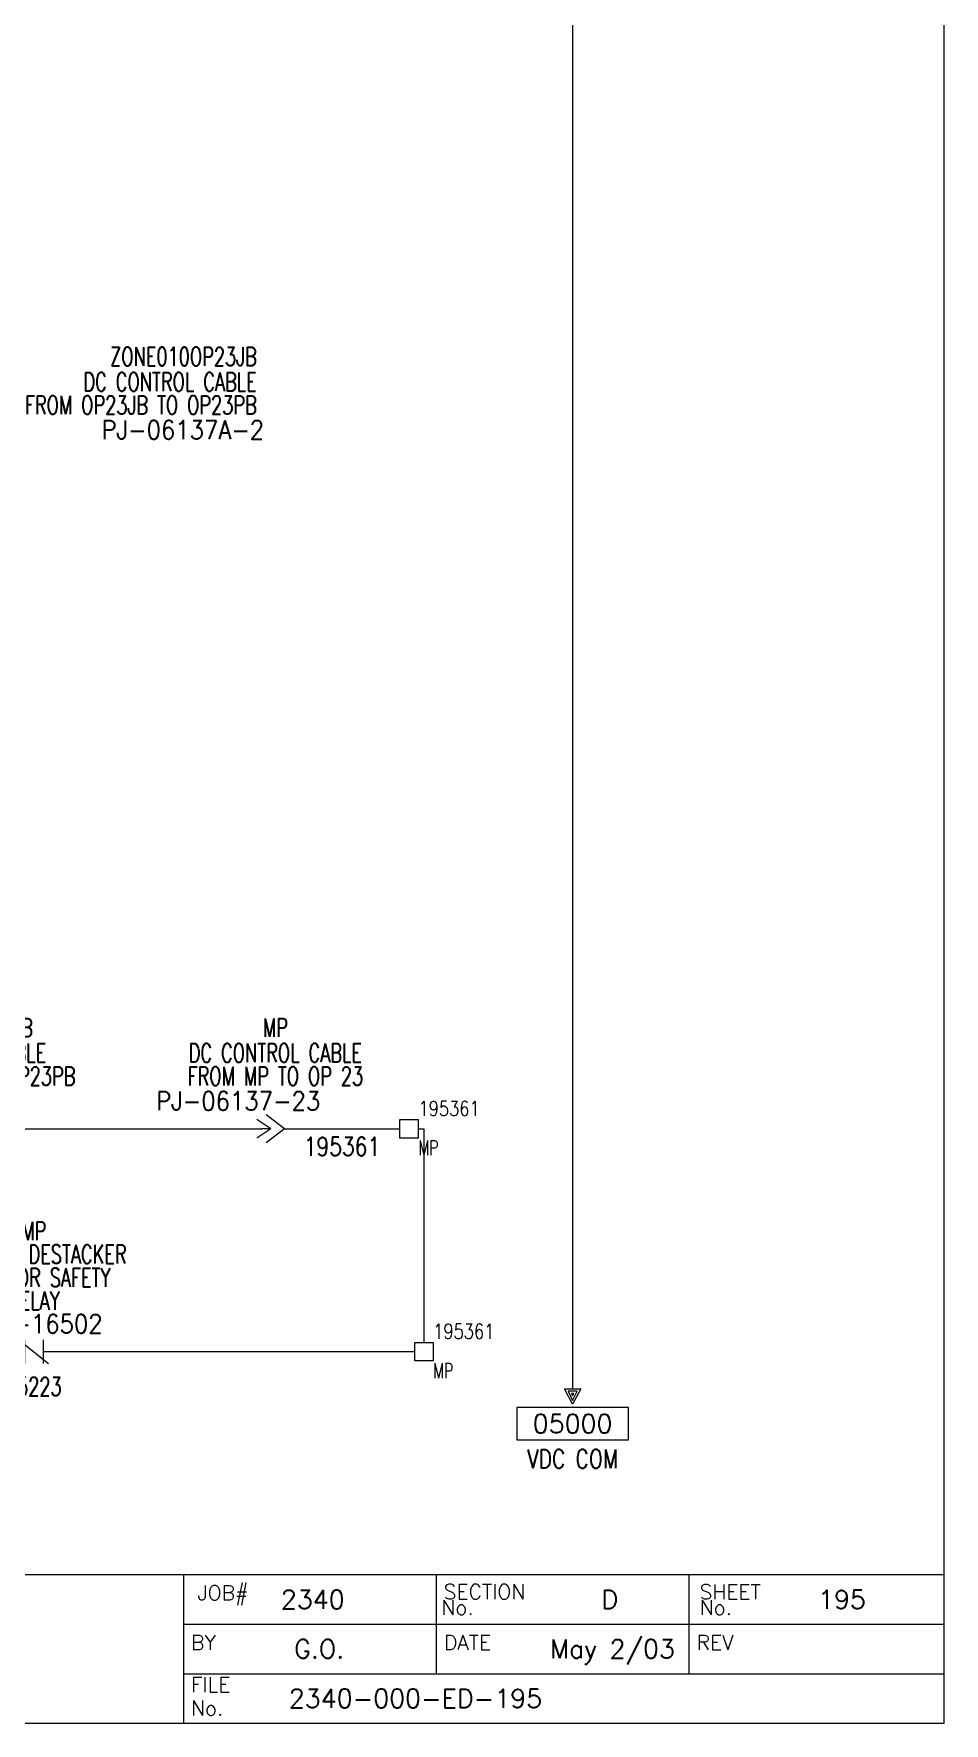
# Model space of a CAD drawing. Header units: inches. Extents: x 0 to 17, y 0 to 23.
# Drawn here: x 10.88 to 17, y 0 to 11.37 of the extents above; entities that cross this region are included whole.
import ezdxf
from ezdxf.enums import TextEntityAlignment as Align

# ---------------------------------------------------------------- set-up
doc = ezdxf.new("R2010")
doc.units = ezdxf.units.IN
doc.header["$MEASUREMENT"] = 0
doc.layers.get('0').update_dxf_attribs({"lineweight": 5})
for name, color, linetype, lineweight in [('BOARDER', 5, 'Continuous', 5), ('DESCCHILD', 1, 'Continuous', 5), ('LOC', 252, 'Continuous', 5), ('MISC', 2, 'Continuous', 5), ('SYMS', 7, 'Continuous', 5), ('TAGS', 2, 'Continuous', 5), ('TERMS', 2, 'Continuous', 5), ('Title_Block_Info', 2, 'Continuous', 5), ('WIRENO', 1, 'Continuous', 5), ('WIRES', 7, 'Continuous', 5), ('XREF', 1, 'Continuous', 5), ('XREFCHILD', 1, 'Continuous', 5)]:
    doc.layers.add(name, color=color, linetype=linetype, lineweight=lineweight)
doc.styles.get("Standard").update_dxf_attribs({"font": 'romans.shx'})
doc.styles.add('WD', font='romans.shx')

# ---------------------------------------------------------------- blocks, each defined once
blk = doc.blocks.new('TB_P')
at = {"color": 5, "linetype": 'Continuous'}
blk.add_line((15.283, 1), (15.283, 0.667), dxfattribs=at)
blk.add_lwpolyline([(0, 0), (17, 0), (17, 23), (0, 23)], close=True, dxfattribs=at)
at = {"layer": 'BOARDER', "linetype": 'Continuous'}
for p, q in [((0, 1), (17, 1)), ((11.882, 1), (11.882, 0.667)), ((11.882, 1), (11.882, 0)), ((11.882, 1), (11.882, 0)), ((11.882, 1), (11.882, 0)), ((13.583, 1), (13.583, 0.667)), ((11.882, 0.667), (17, 0.667)), ((13.583, 0.667), (13.583, 0.333)), ((15.283, 0.667), (15.283, 0.333)), ((11.882, 0.333), (17, 0.333))]:
    blk.add_line(p, q, dxfattribs=at)
at = {"color": 2, "linetype": 'Continuous', "style": 'WD', "flags": 1}
for tag, p in [('REV1_NO', (1.734, 3.29)), ('REV1_BY', (7.303, 3.29)), ('REV1_DATE', (9.562, 3.29)), ('REV2_NO', (1.734, 3.04)), ('REV2_BY', (7.303, 3.04)), ('REV2_DATE', (9.562, 3.04)), ('REV3_NO', (1.734, 2.79)), ('REV3_BY', (7.303, 2.79)), ('REV3_DATE', (9.562, 2.79)), ('REV4_NO', (1.734, 2.54)), ('REV4_BY', (7.303, 2.54)), ('REV4_DATE', (9.562, 2.54)), ('REV5_NO', (1.734, 2.29)), ('REV5_BY', (7.303, 2.29)), ('REV5_DATE', (9.562, 2.29)), ('REV6_NO', (1.734, 2.04)), ('REV6_BY', (7.303, 2.04)), ('REV6_DATE', (9.562, 2.04)), ('REV7_NO', (1.734, 1.79)), ('REV7_BY', (7.303, 1.79)), ('REV7_DATE', (9.562, 1.79)), ('REV8_NO', (1.734, 1.54)), ('REV8_BY', (7.303, 1.54)), ('REV8_DATE', (9.562, 1.54)), ('REV9_NO', (1.734, 1.29)), ('REV9_BY', (7.303, 1.29)), ('REV9_DATE', (9.562, 1.29))]:
    blk.add_attdef(tag, text='', height=0.15, dxfattribs=at).set_placement(p, align=Align.MIDDLE_CENTER)
for tag, p in [('REV1_CHANGE', (2.292, 3.29)), ('REV2_CHANGE', (2.292, 3.04)), ('REV3_CHANGE', (2.292, 2.79)), ('REV4_CHANGE', (2.292, 2.54)), ('REV5_CHANGE', (2.292, 2.29)), ('REV6_CHANGE', (2.292, 2.04)), ('REV7_CHANGE', (2.292, 1.79)), ('REV8_CHANGE', (2.292, 1.54)), ('REV9_CHANGE', (2.292, 1.29))]:
    blk.add_attdef(tag, text='', height=0.15, dxfattribs=at).set_placement(p, align=Align.MIDDLE_LEFT)
at = {"layer": 'BOARDER', "linetype": 'Continuous', "style": 'WD'}
for s, p in [('JOB#', (11.976, 0.827)), ('SECTION', (13.633, 0.835)), ('SHEET', (15.354, 0.834)), ('No.', (13.617, 0.729)), ('No.', (15.354, 0.729)), ('BY', (11.933, 0.493)), ('DATE', (13.634, 0.493)), ('REV', (15.334, 0.493)), ('FILE', (11.932, 0.21)), ('No.', (11.932, 0.052))]:
    blk.add_text(s, height=0.1, dxfattribs=at).set_placement(p)
at = {"layer": 'Title_Block_Info', "ltscale": 0.1, "style": 'WD'}
for tag, p in [('JOB #', (12.752, 0.833)), ('SEC. NO.', (14.75, 0.833)), ('SHT. NO.', (16.312, 0.833)), ('NAME', (12.795, 0.5)), ('REV', (16.194, 0.5))]:
    blk.add_attdef(tag, text='', height=0.125, dxfattribs=at).set_placement(p, align=Align.MIDDLE_CENTER)
at = {"layer": 'Title_Block_Info', "ltscale": 0.1}
for tag, p in [('CUSTOMER', (6.842, 0.833)), ('JOB DESCRIPTION LINE', (6.842, 0.5)), ('DRAWING DESCRIPTION', (6.842, 0.167))]:
    blk.add_attdef(tag, text='', height=0.15, dxfattribs=at).set_placement(p, align=Align.MIDDLE_LEFT)
at = {"layer": 'Title_Block_Info', "ltscale": 0.1, "style": 'WD'}
blk.add_attdef('DATE', text='', height=0.125, dxfattribs=at).set_placement((15.188, 0.5), align=Align.MIDDLE_RIGHT)
blk.add_attdef('FILE NUMBER', text='', height=0.125, dxfattribs=at).set_placement((12.591, 0.167), align=Align.MIDDLE_LEFT)
blk = doc.blocks.new('HT0W01')
for p, q in [((-0.062, 0.062), (0.062, 0.062)), ((-0.062, -0.062), (-0.062, 0.062)), ((0.062, 0.062), (0.062, -0.062)), ((0.062, -0.062), (-0.062, -0.062))]:
    blk.add_line(p, q)
at = {"style": 'WD', "width": 0.7}
for tag, p in [('INST', (0.062, 0.214)), ('LOC', (0.062, -0.178))]:
    blk.add_attdef(tag, p, '', height=0.1, dxfattribs=at)
at = {"linetype": 'Continuous', "style": 'WD'}
for tag, p, width, flags in [('WIRENO', (0.062, 0.087), 0.8, 8), ('TAGSTRIP', (0.05, -0.297), 0.9, 8), ('CAT', (0.213, -0.406), 0.8, 1)]:
    blk.add_attdef(tag, p, '', height=0.1, dxfattribs=dict(at, width=width, flags=flags))
at = {"style": 'WD', "flags": 1}
for tag, p, height in [('X4TERM01', (-0.062, 0), 0.01), ('X4TERMDESC01', (-0.055, -0.023), 0.025), ('X2TERMDESC01', (-0.006, 0.029), 0.025), ('X2TERM01', (0, 0.062), 0.01), ('X1TERMDESC01', (0.039, 0.007), 0.025), ('X1TERM01', (0.062, 0), 0.01), ('X8TERM01', (0, -0.062), 0.01), ('X8TERMDESC01', (0, -0.054), 0.025)]:
    blk.add_attdef(tag, p, '', height=height, dxfattribs=at)
at = {"linetype": 'Continuous', "style": 'WD', "width": 0.8, "flags": 1}
blk.add_attdef('MFG', text='', height=0.1, dxfattribs=at).set_placement((0.088, -0.406), align=Align.RIGHT)
at = {"style": 'WD', "width": 0.7, "flags": 1}
blk.add_attdef('ASSYCODE', (0.062, -0.281), '', height=0.01, dxfattribs=at)
blk = doc.blocks.new('HA2S4')
for p, q in [((-0.055, 0), (0.055, 0)), ((0, -0.102), (-0.055, 0)), ((0.055, 0), (0, -0.102)), ((-0.031, -0.016), (0, -0.078)), ((0.031, -0.016), (-0.031, -0.016)), ((-0.008, -0.031), (0, -0.047)), ((0.008, -0.031), (-0.008, -0.031)), ((0, -0.078), (0.031, -0.016)), ((0, -0.047), (0.008, -0.031)), ((0.375, -0.125), (-0.375, -0.125)), ((-0.375, -0.125), (-0.375, -0.344)), ((0.375, -0.344), (0.375, -0.125)), ((-0.375, -0.344), (0.375, -0.344))]:
    blk.add_line(p, q)
at = {"style": 'WD', "flags": 1}
for tag, p in [('X2TERM01', (0, 0)), ('SIGCODE', (0.088, -0.059))]:
    blk.add_attdef(tag, p, '', height=0.01, dxfattribs=at)
at = {"style": 'WD'}
blk.add_attdef('XREF', text='', height=0.125, dxfattribs=at).set_placement((0, -0.297), align=Align.CENTER)
at = {"style": 'WD', "width": 0.8, "flags": 8}
for tag, p in [('WIRENO', (0, -0.409)), ('DESC1', (0, -0.597))]:
    blk.add_attdef(tag, text='', height=0.125, dxfattribs=at).set_placement(p, align=Align.TOP_CENTER)
blk = doc.blocks.new('HC02PJ1')
for p, q in [((-0.031, 0), (-0.125, 0.062)), ((-0.031, 0), (-0.125, -0.062)), ((-0.031, 0), (-0.094, 0)), ((0.062, 0), (-0.062, 0.094)), ((0.062, 0), (-0.062, -0.094))]:
    blk.add_line(p, q)
at = {"style": 'WD', "width": 0.7}
for tag, p in [('INST', (0.146, 0.787)), ('LOC', (0, 0.618)), ('DESC1', (0, 0.448)), ('DESC2', (0, 0.292))]:
    blk.add_attdef(tag, text='', height=0.125, dxfattribs=at).set_placement(p, align=Align.CENTER)
at = {"style": 'WD', "width": 0.9}
blk.add_attdef('TAG2', text='', height=0.125, dxfattribs=at).set_placement((-0.016, 0.125), align=Align.RIGHT)
at = {"linetype": 'Continuous', "style": 'WD', "width": 0.9, "flags": 8}
blk.add_attdef('DELIM', text='', height=0.125, dxfattribs=at).set_placement((0.047, 0.125), align=Align.CENTER)
blk.add_attdef('TERM01', (0.109, 0.125), '', height=0.125, dxfattribs=at)
at = {"style": 'WD'}
for tag, p in [('X2LINK', (-0.062, 0.125)), ('X8LINK', (-0.062, -0.125))]:
    blk.add_attdef(tag, p, '', height=0.01, dxfattribs=at)
for tag, p, flags in [('FAMILY', (0.048, 0.121), 9), ('X4TERMDESC01', (-0.106, 0.021), 1), ('X4TERM01', (-0.094, 0), 1), ('X1TERMDESC01', (0.062, 0.021), 1), ('X1TERM01', (0.062, 0), 1)]:
    blk.add_attdef(tag, p, '', height=0.01, dxfattribs=dict(at, flags=flags))
blk = doc.blocks.new('WD_WNH')
at = {"linetype": 'Continuous', "style": 'WD', "width": 0.8}
blk.add_attdef('WIRENO', text='', height=0.125, dxfattribs=at).set_placement((0, 0.0625), align=Align.CENTER)
blk = doc.blocks.new('HMS22')
at = {"linetype": 'Continuous'}
for p, q in [((-0.1, 0.08), (0.1, -0.08)), ((-0.062, 0.08), (-0.062, -0.08)), ((0.062, 0.08), (0.062, -0.08))]:
    blk.add_line(p, q, dxfattribs=at)
at = {"style": 'WD'}
for tag, width, p in [('LOC', 0.7, (0, 0.75)), ('DESC1', 0.7, (0, 0.594)), ('DESC2', 0.7, (0, 0.437)), ('DESC3', 0.7, (0, 0.281)), ('TAG2', 0.9, (0, 0.125)), ('XREF', 0.7, (0, -0.297)), ('INST', 0.7, (0, -0.438))]:
    blk.add_attdef(tag, text='', height=0.125, dxfattribs=dict(at, width=width)).set_placement(p, align=Align.CENTER)
for tag, p in [('X2LINK', (0, 0.125)), ('X8LINK', (0, -0.125))]:
    blk.add_attdef(tag, p, '', height=0.01, dxfattribs=at)
for tag, p, flags in [('X4TERM01', (-0.062, 0), 1), ('X1TERM02', (0.062, 0), 1), ('FAMILY', (0.097, 0.036), 9), ('CONTACT', (0.097, 0.02), 1)]:
    blk.add_attdef(tag, p, '', height=0.01, dxfattribs=dict(at, flags=flags))
at = {"linetype": 'Continuous', "style": 'WD', "flags": 8}
blk.add_attdef('TERM01', text='', height=0.125, dxfattribs=at).set_placement((-0.125, -0.031), align=Align.TOP_RIGHT)
blk.add_attdef('TERM02', text='', height=0.125, dxfattribs=at).set_placement((0.125, -0.031), align=Align.TOP_LEFT)
blk = doc.blocks.new('VC02PJ1')
for p, q in [((0, 0.062), (-0.094, -0.062)), ((0, 0.062), (0.094, -0.062)), ((0, -0.031), (-0.062, -0.125)), ((0, -0.031), (0.062, -0.125)), ((0, -0.031), (0, -0.094))]:
    blk.add_line(p, q)
at = {"style": 'WD'}
for tag, width, p in [('INST', 0.7, (0.167, 0.804)), ('LOC', 0.7, (-0.125, 0.634)), ('DESC1', 0.7, (-0.125, 0.464)), ('DESC2', 0.7, (-0.125, 0.308)), ('TAG2', 0.9, (-0.297, 0.141))]:
    blk.add_attdef(tag, text='', height=0.125, dxfattribs=dict(at, width=width)).set_placement(p, align=Align.RIGHT)
at = {"linetype": 'Continuous', "style": 'WD', "width": 0.9, "flags": 8}
blk.add_attdef('DELIM', text='', height=0.125, dxfattribs=at).set_placement((-0.234, 0.141), align=Align.CENTER)
blk.add_attdef('TERM01', (-0.172, 0.141), '', height=0.125, dxfattribs=at)
at = {"style": 'WD'}
for tag, p, flags in [('FAMILY', (-0.132, 0.064), 9), ('X2TERM01', (0, 0.062), 1), ('X2TERMDESC01', (0.032, 0.043), 1), ('X8TERM01', (0, -0.094), 1), ('X8TERMDESC01', (0.009, -0.079), 1)]:
    blk.add_attdef(tag, p, '', height=0.01, dxfattribs=dict(at, flags=flags))
for tag, p in [('X4LINK', (-0.125, -0.062)), ('X1LINK', (0.125, -0.062))]:
    blk.add_attdef(tag, p, '', height=0.01, dxfattribs=at)

msp = doc.modelspace()

# ---------------------------------------------------------------- linework, layer by layer
at = {"layer": 'WIRES'}
for p, q in [((14.5, 22.25), (14.5, 2.25)), ((10.438, 4), (12.406, 4)), ((12.562, 4), (13.338, 4)), ((13.463, 4), (13.5, 4)), ((13.5, 4), (13.5, 2.562)), ((13.438, 2.5), (10.938, 2.5))]:
    msp.add_line(p, q, dxfattribs=at)

# ---------------------------------------------------------------- block references
ref = msp.add_blockref('TB_P', (0, 0))
ref.add_attrib('JOB #', '2340', dxfattribs={"layer": 'MISC', "ltscale": 0.1, "height": 0.125, "style": 'WD'}).set_placement((12.752, 0.833), align=Align.MIDDLE_CENTER)
ref.add_attrib('SEC. NO.', 'D', dxfattribs={"layer": 'MISC', "ltscale": 0.1, "height": 0.125, "style": 'WD'}).set_placement((14.75, 0.833), align=Align.MIDDLE_CENTER)
ref.add_attrib('SHT. NO.', '195', dxfattribs={"layer": 'MISC', "ltscale": 0.1, "height": 0.125, "style": 'WD'}).set_placement((16.312, 0.833), align=Align.MIDDLE_CENTER)
ref.add_attrib('FILE NUMBER', '2340-000-ED-195', dxfattribs={"layer": 'MISC', "ltscale": 0.1, "height": 0.125, "style": 'WD'}).set_placement((12.591, 0.167), align=Align.MIDDLE_LEFT)
ref.add_attrib('NAME', 'G.O.', dxfattribs={"layer": 'MISC', "ltscale": 0.1, "height": 0.125, "style": 'WD'}).set_placement((12.795, 0.5), align=Align.MIDDLE_CENTER)
ref.add_attrib('DATE', 'May 2/03', dxfattribs={"layer": 'MISC', "ltscale": 0.1, "height": 0.125, "style": 'WD'}).set_placement((15.188, 0.5), align=Align.MIDDLE_RIGHT)
at = {"layer": 'SYMS'}
ref = msp.add_blockref('VC02PJ1', (10.5, 8.5), dxfattribs=at)
ref.add_attrib('TERM01', '2', (12.328, 8.641), dxfattribs={"layer": 'TERMS', "linetype": 'Continuous', "height": 0.125, "style": 'WD', "width": 0.9, "flags": 8})
ref.add_attrib('DESC1', 'DC CONTROL CABLE', dxfattribs={"layer": 'DESCCHILD', "height": 0.125, "style": 'WD', "width": 0.7}).set_placement((12.375, 8.964), align=Align.RIGHT)
ref.add_attrib('TAG2', 'PJ-06137A', dxfattribs={"layer": 'TAGS', "height": 0.125, "style": 'WD', "width": 0.9}).set_placement((12.203, 8.641), align=Align.RIGHT)
ref.add_attrib('DESC2', 'FROM OP23JB TO OP23PB', dxfattribs={"layer": 'DESCCHILD', "height": 0.125, "style": 'WD', "width": 0.7}).set_placement((12.375, 8.808), align=Align.RIGHT)
ref.add_attrib('DELIM', '-', dxfattribs={"layer": 'MISC', "linetype": 'Continuous', "height": 0.125, "style": 'WD', "width": 0.9, "flags": 8}).set_placement((12.266, 8.641), align=Align.CENTER)
ref.add_attrib('LOC', 'ZONE010OP23JB', dxfattribs={"layer": 'LOC', "height": 0.125, "style": 'WD', "width": 0.7}).set_placement((12.375, 9.134), align=Align.RIGHT)
ref = msp.add_blockref('HC02PJ1', (10.375, 4), dxfattribs=at)
ref.add_attrib('DESC1', 'DC CONTROL CABLE', dxfattribs={"layer": 'DESCCHILD', "height": 0.125, "style": 'WD', "width": 0.7}).set_placement((10.375, 4.448), align=Align.CENTER)
ref.add_attrib('DESC2', 'FROM OP23JB TO OP23PB', dxfattribs={"layer": 'DESCCHILD', "height": 0.125, "style": 'WD', "width": 0.7}).set_placement((10.375, 4.292), align=Align.CENTER)
ref.add_attrib('LOC', 'ZONE010OP23JB', dxfattribs={"layer": 'LOC', "height": 0.125, "style": 'WD', "width": 0.7}).set_placement((10.375, 4.618), align=Align.CENTER)
ref.add_attrib('TERM01', '23', (10.484, 4.125), dxfattribs={"layer": 'TERMS', "linetype": 'Continuous', "height": 0.125, "style": 'WD', "width": 0.9, "flags": 8})
ref.add_attrib('TAG2', 'PJ-06137A', dxfattribs={"layer": 'TAGS', "height": 0.125, "style": 'WD', "width": 0.9}).set_placement((10.359, 4.125), align=Align.RIGHT)
ref.add_attrib('DELIM', '-', dxfattribs={"layer": 'MISC', "linetype": 'Continuous', "height": 0.125, "style": 'WD', "width": 0.9, "flags": 8}).set_placement((10.422, 4.125), align=Align.CENTER)
ref = msp.add_blockref('HC02PJ1', (12.5, 4), dxfattribs=at)
ref.add_attrib('DESC1', 'DC CONTROL CABLE', dxfattribs={"layer": 'DESCCHILD', "height": 0.125, "style": 'WD', "width": 0.7}).set_placement((12.5, 4.448), align=Align.CENTER)
ref.add_attrib('DESC2', 'FROM MP TO OP 23', dxfattribs={"layer": 'DESCCHILD', "height": 0.125, "style": 'WD', "width": 0.7}).set_placement((12.5, 4.292), align=Align.CENTER)
ref.add_attrib('LOC', 'MP', dxfattribs={"layer": 'LOC', "height": 0.125, "style": 'WD', "width": 0.7}).set_placement((12.5, 4.618), align=Align.CENTER)
ref.add_attrib('TERM01', '23', (12.609, 4.125), dxfattribs={"layer": 'TERMS', "linetype": 'Continuous', "height": 0.125, "style": 'WD', "width": 0.9, "flags": 8})
ref.add_attrib('TAG2', 'PJ-06137', dxfattribs={"layer": 'TAGS', "height": 0.125, "style": 'WD', "width": 0.9}).set_placement((12.484, 4.125), align=Align.RIGHT)
ref.add_attrib('DELIM', '-', dxfattribs={"layer": 'MISC', "linetype": 'Continuous', "height": 0.125, "style": 'WD', "width": 0.9, "flags": 8}).set_placement((12.547, 4.125), align=Align.CENTER)
ref = msp.add_blockref('HT0W01', (13.4, 4), dxfattribs=at)
ref.add_attrib('WIRENO', '195361', (13.463, 4.087), dxfattribs={"layer": 'WIRENO', "linetype": 'Continuous', "height": 0.1, "style": 'WD', "width": 0.8, "flags": 8})
ref.add_attrib('LOC', 'MP', (13.463, 3.822), dxfattribs={"layer": 'LOC', "height": 0.1, "style": 'WD', "width": 0.7})
ref = msp.add_blockref('HMS22', (10.875, 2.5), dxfattribs=at)
ref.add_attrib('TAG2', 'MCR-16502', dxfattribs={"layer": 'TAGS', "height": 0.125, "style": 'WD', "width": 0.9}).set_placement((10.875, 2.625), align=Align.CENTER)
ref.add_attrib('XREF', '15223', dxfattribs={"layer": 'XREFCHILD', "height": 0.125, "style": 'WD', "width": 0.7}).set_placement((10.875, 2.203), align=Align.CENTER)
ref.add_attrib('DESC1', 'OP 23 - DESTACKER', dxfattribs={"layer": 'DESCCHILD', "height": 0.125, "style": 'WD', "width": 0.7}).set_placement((10.875, 3.094), align=Align.CENTER)
ref.add_attrib('DESC2', 'ELEVATOR SAFETY', dxfattribs={"layer": 'DESCCHILD', "height": 0.125, "style": 'WD', "width": 0.7}).set_placement((10.875, 2.937), align=Align.CENTER)
ref.add_attrib('LOC', 'MP', dxfattribs={"layer": 'LOC', "height": 0.125, "style": 'WD', "width": 0.7}).set_placement((10.875, 3.25), align=Align.CENTER)
ref.add_attrib('DESC3', 'RELAY', dxfattribs={"layer": 'DESCCHILD', "height": 0.125, "style": 'WD', "width": 0.7}).set_placement((10.875, 2.781), align=Align.CENTER)
ref = msp.add_blockref('HT0W01', (13.5, 2.5), dxfattribs=at)
ref.add_attrib('WIRENO', '195361', (13.562, 2.587), dxfattribs={"layer": 'WIRENO', "linetype": 'Continuous', "height": 0.1, "style": 'WD', "width": 0.8, "flags": 8})
ref.add_attrib('LOC', 'MP', (13.562, 2.322), dxfattribs={"layer": 'LOC', "height": 0.1, "style": 'WD', "width": 0.7})
ref = msp.add_blockref('HA2S4', (14.5, 2.25), dxfattribs=at)
ref.add_attrib('XREF', '05000', dxfattribs={"layer": 'XREF', "height": 0.125, "style": 'WD'}).set_placement((14.5, 1.953), align=Align.CENTER)
ref.add_attrib('WIRENO', 'VDC COM', dxfattribs={"layer": 'WIRENO', "height": 0.125, "style": 'WD', "width": 0.8, "flags": 8}).set_placement((14.5, 1.841), align=Align.TOP_CENTER)
at = {"layer": 'WIRENO'}
ref = msp.add_blockref('WD_WNH', (12.95, 4), dxfattribs=at)
ref.add_attrib('WIRENO', '195361', dxfattribs={"linetype": 'Continuous', "height": 0.125, "style": 'WD', "width": 0.8}).set_placement((12.948, 3.819), align=Align.CENTER)

doc.saveas('drawing.dxf')
